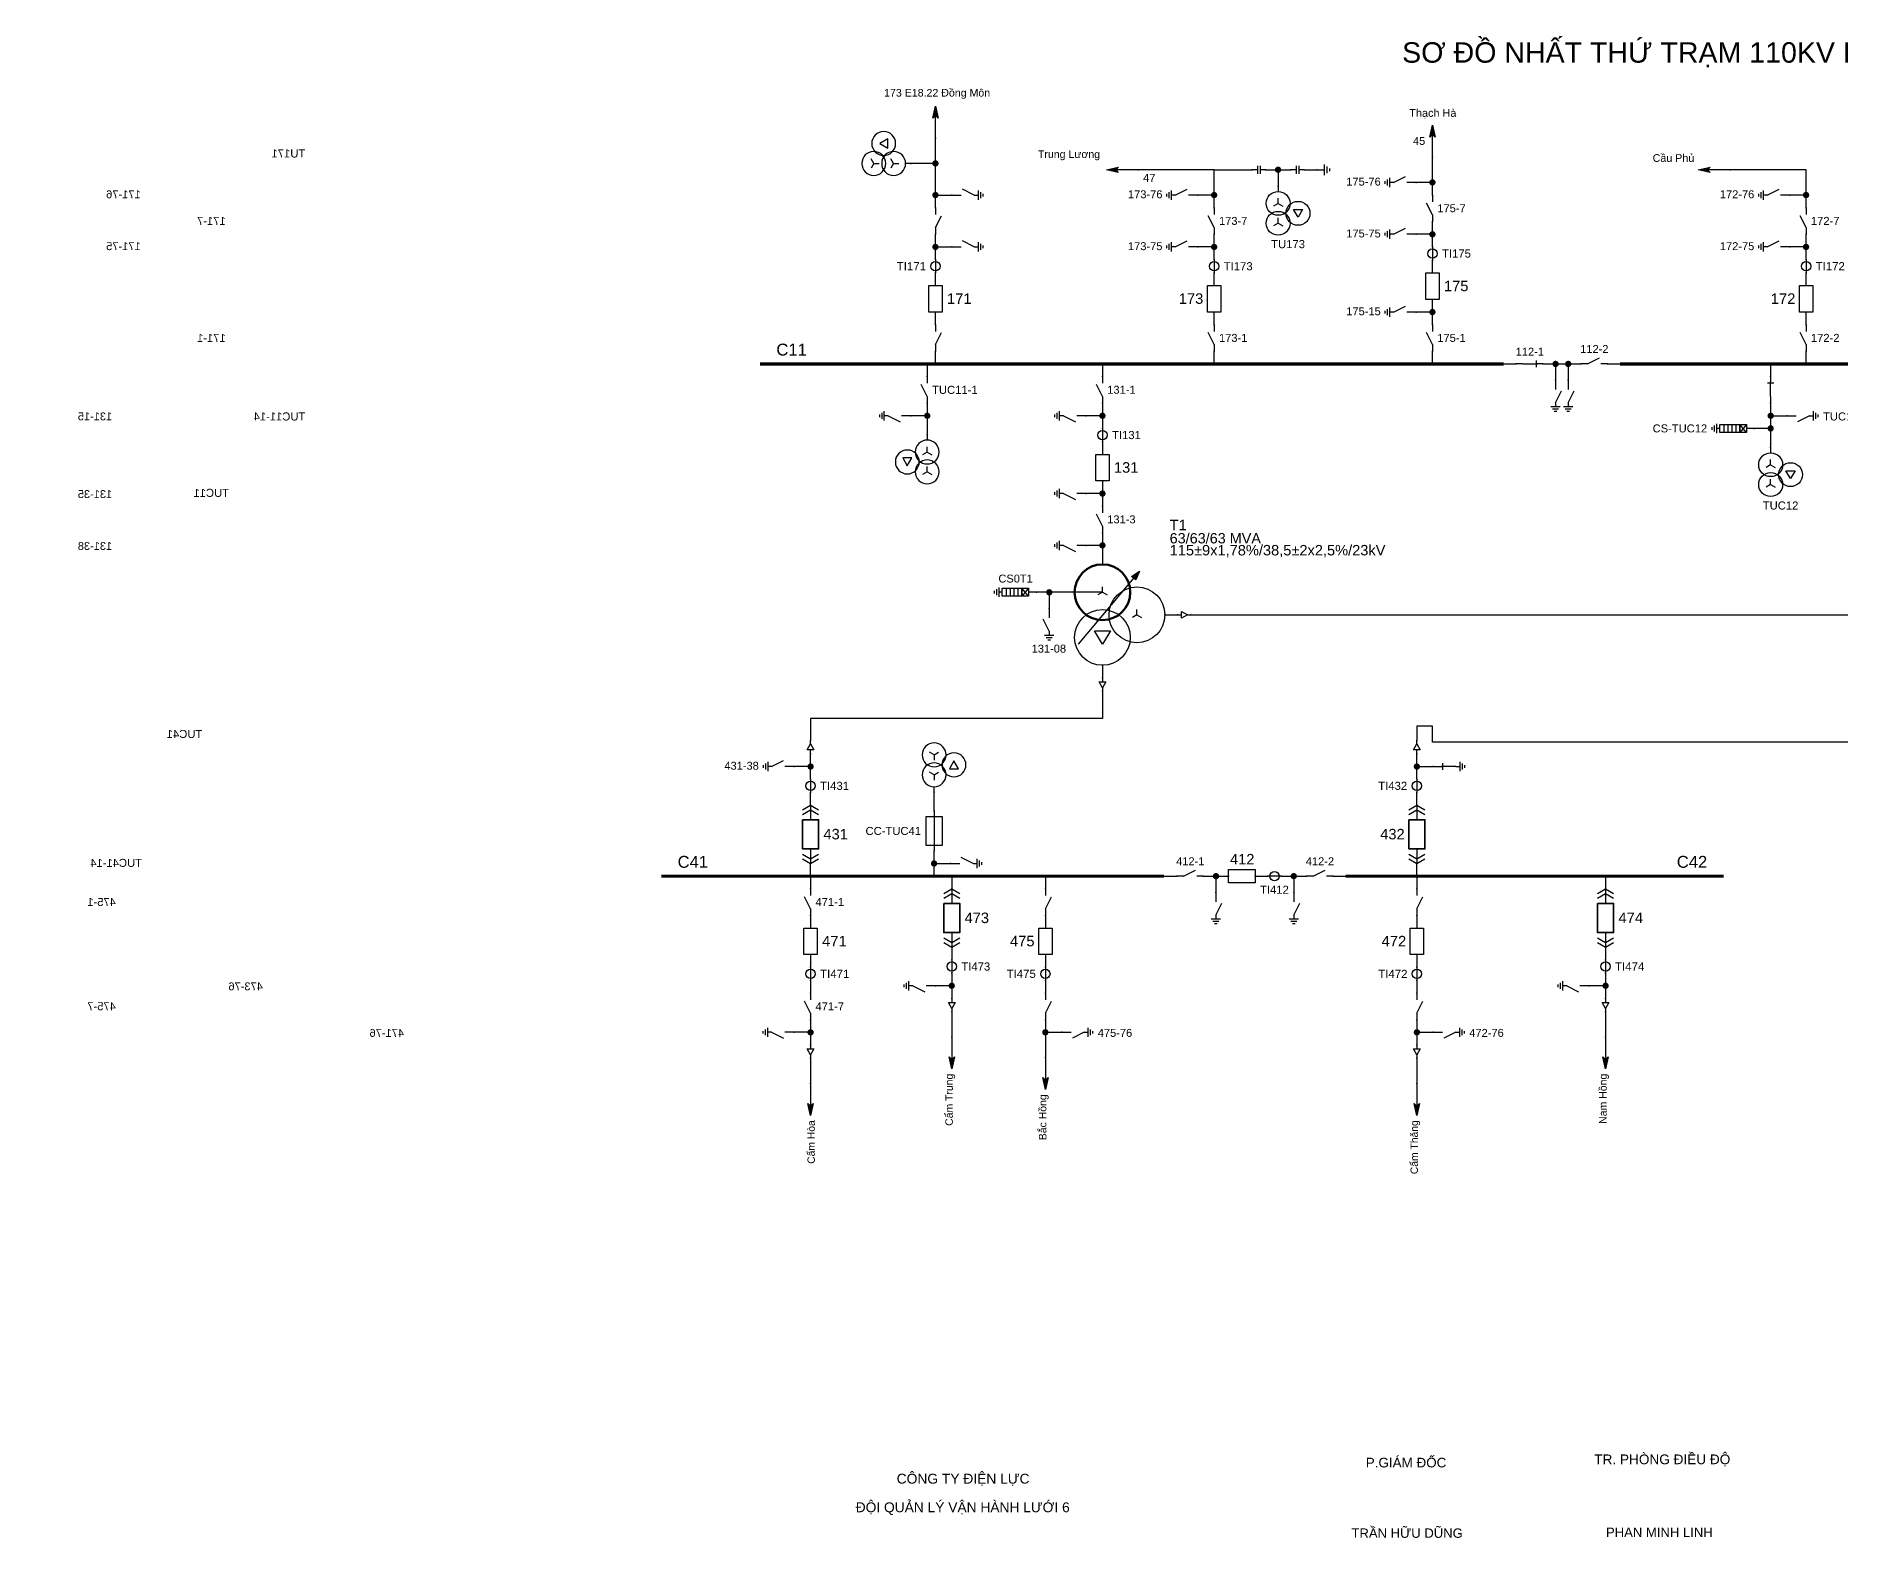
# Model space of a CAD drawing. Header units: millimetres. Extents: x -383 to 411, y 7 to 290.
# Drawn here: x -99.5 to 240.4, y 7.1 to 290 of the extents above; entities that cross this region are included whole.
import ezdxf

# ---------------------------------------------------------------- set-up
doc = ezdxf.new("R2010")
doc.units = ezdxf.units.MM
for name, color, linetype, lineweight in [('BUSBAR_110KV', 1, 'Continuous', 50), ('BUSBAR_22KV', 5, 'Continuous', 50), ('GROUND', 3, 'Continuous', 25), ('HV_110KV', 1, 'Continuous', 25), ('MV_22KV', 5, 'Continuous', 25), ('MV_35KV', 30, 'Continuous', 25)]:
    doc.layers.add(name, color=color, linetype=linetype, lineweight=lineweight)
doc.layers.add('SYM_PORTS', color=8, linetype='Continuous', plot=False)
doc.layers.add('TEXT', color=7, linetype='Continuous')
doc.styles.add('SLD_TEXT', font='arial.ttf')

# ---------------------------------------------------------------- blocks, each defined once
blk = doc.blocks.new('SYM_DISCONNECTOR_OPEN')
at = {"lineweight": 25}
for points in [[(0, -1.25), (-1.125, 1)], [(0, 2.5), (0, 1.25)], [(0, -1.25), (0, -2.5)]]:
    blk.add_lwpolyline(points, dxfattribs=at)
at = {"layer": 'SYM_PORTS'}
for p in [(0, 2.5), (0, -2.5)]:
    blk.add_point(p, dxfattribs=at)
blk.add_attdef('DEVICE_CODE', (1, -0.5), '', height=2)
blk = doc.blocks.new('SYM_CIRCUIT_BREAKER')
at = {"lineweight": 25}
blk.add_lwpolyline([(-1.25, 2.5), (1.25, 2.5), (1.25, -2.5), (-1.25, -2.5)], close=True, dxfattribs=at)
at = {"layer": 'SYM_PORTS'}
for p in [(0, 2.5), (0, -2.5)]:
    blk.add_point(p, dxfattribs=at)
blk.add_attdef('DEVICE_CODE', (2.25, -0.5), '', height=2)
at = {"flags": 1}
blk.add_attdef('RATING', (2.25, -3.5), '', height=2, dxfattribs=at)
blk = doc.blocks.new('SYM_CURRENT_TRANSFORMER')
at = {"lineweight": 25}
blk.add_lwpolyline([(0, 1.25), (0, -1.25)], dxfattribs=at)
blk.add_circle((0, 0), 0.875, dxfattribs=at)
at = {"layer": 'SYM_PORTS'}
for p in [(0, 1.25), (0, -1.25)]:
    blk.add_point(p, dxfattribs=at)
blk.add_attdef('DEVICE_CODE', (1.875, -1.75), '', height=2)
at = {"flags": 1}
blk.add_attdef('RATIO', (1.875, -4.75), '', height=2, dxfattribs=at)
blk = doc.blocks.new('SYM_EARTHING_SWITCH_OPEN')
at = {"lineweight": 25}
for points in [[(0, -1.25), (-1.125, 1)], [(0, 3), (0, 1.25)], [(-0.875, -2), (0.875, -2)], [(-0.5625, -2.4375), (0.5625, -2.4375)], [(-0.25, -2.875), (0.25, -2.875)], [(0, -1.25), (0, -2)]]:
    blk.add_lwpolyline(points, dxfattribs=at)
at = {"layer": 'SYM_PORTS'}
blk.add_point((0, 3), dxfattribs=at)
blk.add_attdef('DEVICE_CODE', (1.875, 0), '', height=2)
blk = doc.blocks.new('SYM_VOLTAGE_TRANSFORMER')
at = {"lineweight": 25}
for points in [[(0, 4.625), (0, 3.625)], [(0, 1.375), (-0.8625, 0.875)], [(0, 1.375), (0, 2.375)], [(0, 1.375), (0.8625, 0.875)], [(0, -2.375), (-0.8625, -2.875)], [(0, -2.375), (0, -1.375)], [(0, -2.375), (0.8625, -2.875)]]:
    blk.add_lwpolyline(points, dxfattribs=at)
blk.add_lwpolyline([(2.875, 0.25), (4.625, 0.25), (3.75, -1.25)], close=True, dxfattribs=at)
for centre in [(0, 1.375), (3.75, -0.5), (0, -2.375)]:
    blk.add_circle(centre, 2.25, dxfattribs=at)
at = {"layer": 'SYM_PORTS'}
blk.add_point((0, 4.625), dxfattribs=at)
blk.add_attdef('DEVICE_CODE', (7, 1.625), '', height=2)
at = {"flags": 1}
blk.add_attdef('RATIO', (7, -1.375), '', height=2, dxfattribs=at)
blk = doc.blocks.new('SYM_LINE_FEEDER_ARROW')
blk.add_hatch(color=7).paths.add_polyline_path([(0, -3), (-0.5, -0.75), (0, -1.25), (0.5, -0.75)])
at = {"lineweight": 25}
blk.add_lwpolyline([(0, 3), (0, -1.25)], dxfattribs=at)
blk.add_lwpolyline([(0, -3), (-0.5, -0.75), (0, -1.25), (0.5, -0.75)], close=True, dxfattribs=at)
at = {"layer": 'SYM_PORTS'}
blk.add_point((0, 3), dxfattribs=at)
blk.add_attdef('LINE_NAME', (1.5, 0), '', height=2)
blk = doc.blocks.new('SYM_COUPLING_CAPACITOR')
at = {"lineweight": 25}
for points in [[(-0.75, 0.25), (0.75, 0.25)], [(0, 1.25), (0, 0.25)], [(-0.75, -0.25), (0.75, -0.25)], [(0, -0.25), (0, -1.25)]]:
    blk.add_lwpolyline(points, dxfattribs=at)
at = {"layer": 'SYM_PORTS'}
for p in [(0, 1.25), (0, -1.25)]:
    blk.add_point(p, dxfattribs=at)
blk.add_attdef('DEVICE_CODE', (1.75, -1.75), '', height=2)
blk = doc.blocks.new('SYM_GROUND_SYMBOL')
at = {"lineweight": 25}
for points in [[(0, 1.25), (0, -0.25)], [(-1, -0.25), (1, -0.25)], [(-0.625, -0.75), (0.625, -0.75)], [(-0.25, -1.25), (0.25, -1.25)]]:
    blk.add_lwpolyline(points, dxfattribs=at)
at = {"layer": 'SYM_PORTS'}
blk.add_point((0, 1.25), dxfattribs=at)
blk = doc.blocks.new('SYM_TRANSFORMER_3W')
blk.add_hatch(color=7).paths.add_polyline_path([(3.75, 8.25), (3.0125, 6.575), (2.2375, 7.225)])
at = {"lineweight": 25}
for points in [[(-7.75, -5.5), (3.0125, 7.35)], [(-3.25, 4.25), (-8.5, 4.25)], [(-3.25, 4.25), (-4.1125, 3.75)], [(-3.25, 4.25), (-3.25, 5.25)], [(-3.25, 4.25), (-2.3875, 3.75)], [(3.25, 0), (2.3875, -0.5)], [(3.25, 0), (3.25, 1)], [(3.25, 0), (4.1125, -0.5)]]:
    blk.add_lwpolyline(points, dxfattribs=at)
for points in [[(3.75, 8.25), (3.0125, 6.575), (2.2375, 7.225)], [(-4.75, -3), (-1.75, -3), (-3.25, -5.5)]]:
    blk.add_lwpolyline(points, close=True, dxfattribs=at)
at = {"lineweight": 50}
blk.add_circle((-3.25, 4.25), 5.25, dxfattribs=at)
at = {"lineweight": 25}
for centre in [(3.25, 0), (-3.25, -4.25)]:
    blk.add_circle(centre, 5.25, dxfattribs=at)
at = {"layer": 'SYM_PORTS'}
for p in [(-3.25, 9.5), (-8.5, 4.25), (8.5, 0), (-3.25, -9.5)]:
    blk.add_point(p, dxfattribs=at)
blk.add_attdef('DEVICE_CODE', (9.5, 6.5), '', height=2)
at = {"flags": 1}
for tag, p in [('POWER', (9.5, 3.5)), ('VOLTAGE_RATIO', (9.5, 0.5))]:
    blk.add_attdef(tag, p, '', height=2, dxfattribs=at)
blk = doc.blocks.new('SYM_CABLE_TERMINATION')
at = {"lineweight": 25}
blk.add_lwpolyline([(-0.625, 0.5), (0.625, 0.5), (0, -0.625)], close=True, dxfattribs=at)
for points in [[(0, 1.25), (0, 0.5)], [(0, -0.625), (0, -1.25)]]:
    blk.add_lwpolyline(points, dxfattribs=at)
at = {"layer": 'SYM_PORTS'}
for p in [(0, 1.25), (0, -1.25)]:
    blk.add_point(p, dxfattribs=at)
blk = doc.blocks.new('SYM_SURGE_ARRESTER')
at = {"lineweight": 25}
for points in [[(0, 4), (0, 2.5)], [(-0.75, 2.5), (0.75, 1.25)], [(0.75, 2.5), (-0.75, 1.25)], [(-0.75, 0.5), (0.75, 0.5)], [(-0.875, -3.125), (0.875, -3.125)], [(-0.75, -0.25), (0.75, -0.25)], [(-0.75, -1), (0.75, -1)], [(-0.75, -1.75), (0.75, -1.75)], [(0, -2.5), (0, -3.125)], [(-0.5625, -3.5625), (0.5625, -3.5625)], [(-0.25, -4), (0.25, -4)]]:
    blk.add_lwpolyline(points, dxfattribs=at)
for points in [[(-0.75, 2.5), (0.75, 2.5), (0.75, 1.25), (-0.75, 1.25)], [(-0.75, 1.25), (0.75, 1.25), (0.75, -2.5), (-0.75, -2.5)]]:
    blk.add_lwpolyline(points, close=True, dxfattribs=at)
at = {"layer": 'SYM_PORTS'}
blk.add_point((0, 4), dxfattribs=at)
blk.add_attdef('DEVICE_CODE', (1.875, 1), '', height=2)
blk = doc.blocks.new('SYM_DISCONNECTOR_CLOSED')
at = {"lineweight": 25}
for points in [[(-0.625, 1.25), (0.625, 1.25)], [(0, 2.5), (0, 1.25)], [(0, -1.25), (0, 1.5)], [(0, -1.25), (0, -2.5)]]:
    blk.add_lwpolyline(points, dxfattribs=at)
at = {"layer": 'SYM_PORTS'}
for p in [(0, 2.5), (0, -2.5)]:
    blk.add_point(p, dxfattribs=at)
blk.add_attdef('DEVICE_CODE', (1.625, -0.5), '', height=2)
blk = doc.blocks.new('SYM_DRAWOUT_BREAKER')
at = {"lineweight": 25}
for points in [[(-1.5, 4.625), (0, 5.5), (1.5, 4.625)], [(-1.5, 3.75), (0, 4.625), (1.5, 3.75)], [(0, 5.5), (0, 2.75)], [(0, -2.75), (0, -5.5)], [(-1.5, -3.75), (0, -4.625), (1.5, -3.75)], [(-1.5, -4.625), (0, -5.5), (1.5, -4.625)]]:
    blk.add_lwpolyline(points, dxfattribs=at)
at = {"lineweight": 35}
blk.add_lwpolyline([(-1.5, 2.75), (1.5, 2.75), (1.5, -2.75), (-1.5, -2.75)], close=True, dxfattribs=at)
at = {"layer": 'SYM_PORTS'}
for p in [(0, 5.5), (0, -5.5)]:
    blk.add_point(p, dxfattribs=at)
blk.add_attdef('DEVICE_CODE', (2.5, 2.5), '', height=2)
at = {"flags": 1}
blk.add_attdef('RATING', (2.5, -0.5), '', height=2, dxfattribs=at)
blk = doc.blocks.new('SYM_FUSE_DISCONNECTOR')
at = {"lineweight": 25}
blk.add_lwpolyline([(0, 3.75), (0, -3.75)], dxfattribs=at)
blk.add_lwpolyline([(-1.5, 2.75), (1.5, 2.75), (1.5, -2.75), (-1.5, -2.75)], close=True, dxfattribs=at)
at = {"layer": 'SYM_PORTS'}
for p in [(0, 3.75), (0, -3.75)]:
    blk.add_point(p, dxfattribs=at)
blk.add_attdef('DEVICE_CODE', (2.5, 0.75), '', height=2)
at = {"flags": 1}
blk.add_attdef('RATING', (2.5, -2.25), '', height=2, dxfattribs=at)
blk = doc.blocks.new('SYM_EARTHING_SWITCH_CLOSED')
at = {"lineweight": 25}
for points in [[(-0.625, 1.25), (0.625, 1.25)], [(0, 3), (0, 1.25)], [(0, -1.25), (0, 1.5)], [(-0.875, -2), (0.875, -2)], [(-0.5625, -2.4375), (0.5625, -2.4375)], [(-0.25, -2.875), (0.25, -2.875)], [(0, -1.25), (0, -2)]]:
    blk.add_lwpolyline(points, dxfattribs=at)
at = {"layer": 'SYM_PORTS'}
blk.add_point((0, 3), dxfattribs=at)
blk.add_attdef('DEVICE_CODE', (1.875, 0), '', height=2)

msp = doc.modelspace()

# ---------------------------------------------------------------- hatches: boundary and pattern name
at = {"layer": 'HV_110KV'}
h = msp.add_hatch(color=7, dxfattribs=at)
edge = h.paths.add_edge_path()
edge.add_arc((69.92, 266), 0.6, 0, 360)
h = msp.add_hatch(color=7, dxfattribs=at)
edge = h.paths.add_edge_path()
edge.add_arc((134.45, 264.81), 0.6, 0, 360)
h = msp.add_hatch(color=7, dxfattribs=at)
edge = h.paths.add_edge_path()
edge.add_arc((163.52, 262.42), 0.6, 0, 360)
h = msp.add_hatch(color=7, dxfattribs=at)
edge = h.paths.add_edge_path()
edge.add_arc((69.92, 260.04), 0.6, 0, 360)
h = msp.add_hatch(color=7, dxfattribs=at)
edge = h.paths.add_edge_path()
edge.add_arc((122.41, 260.04), 0.6, 0, 360)
h = msp.add_hatch(color=7, dxfattribs=at)
edge = h.paths.add_edge_path()
edge.add_arc((233.89, 260.04), 0.6, 0, 360)
h = msp.add_hatch(color=7, dxfattribs=at)
edge = h.paths.add_edge_path()
edge.add_arc((163.52, 252.65), 0.6, 0, 360)
h = msp.add_hatch(color=7, dxfattribs=at)
edge = h.paths.add_edge_path()
edge.add_arc((69.92, 250.27), 0.6, 0, 360)
h = msp.add_hatch(color=7, dxfattribs=at)
edge = h.paths.add_edge_path()
edge.add_arc((122.41, 250.27), 0.6, 0, 360)
h = msp.add_hatch(color=7, dxfattribs=at)
edge = h.paths.add_edge_path()
edge.add_arc((233.89, 250.27), 0.6, 0, 360)
h = msp.add_hatch(color=7, dxfattribs=at)
edge = h.paths.add_edge_path()
edge.add_arc((163.52, 238), 0.6, 0, 360)
h = msp.add_hatch(color=7, dxfattribs=at)
edge = h.paths.add_edge_path()
edge.add_arc((186.71, 228.23), 0.6, 0, 360)
h = msp.add_hatch(color=7, dxfattribs=at)
edge = h.paths.add_edge_path()
edge.add_arc((189.09, 228.23), 0.6, 0, 360)
h = msp.add_hatch(color=7, dxfattribs=at)
edge = h.paths.add_edge_path()
edge.add_arc((68.37, 218.46), 0.6, 0, 360)
h = msp.add_hatch(color=7, dxfattribs=at)
edge = h.paths.add_edge_path()
edge.add_arc((101.37, 218.46), 0.6, 0, 360)
h = msp.add_hatch(color=7, dxfattribs=at)
edge = h.paths.add_edge_path()
edge.add_arc((227.22, 218.46), 0.6, 0, 360)
h = msp.add_hatch(color=7, dxfattribs=at)
edge = h.paths.add_edge_path()
edge.add_arc((227.22, 216.08), 0.6, 0, 360)
h = msp.add_hatch(color=7, dxfattribs=at)
edge = h.paths.add_edge_path()
edge.add_arc((101.37, 203.81), 0.6, 0, 360)
h = msp.add_hatch(color=7, dxfattribs=at)
edge = h.paths.add_edge_path()
edge.add_arc((101.37, 194.04), 0.6, 0, 360)
h = msp.add_hatch(color=7, dxfattribs=at)
edge = h.paths.add_edge_path()
edge.add_arc((91.35, 185.21), 0.6, 0, 360)
at = {"layer": 'MV_22KV'}
h = msp.add_hatch(color=7, dxfattribs=at)
edge = h.paths.add_edge_path()
edge.add_arc((46.4, 152.38), 0.6, 0, 360)
h = msp.add_hatch(color=7, dxfattribs=at)
edge = h.paths.add_edge_path()
edge.add_arc((160.59, 152.38), 0.6, 0, 360)
h = msp.add_hatch(color=7, dxfattribs=at)
edge = h.paths.add_edge_path()
edge.add_arc((69.66, 134.12), 0.6, 0, 360)
h = msp.add_hatch(color=7, dxfattribs=at)
edge = h.paths.add_edge_path()
edge.add_arc((122.75, 131.73), 0.6, 0, 360)
h = msp.add_hatch(color=7, dxfattribs=at)
edge = h.paths.add_edge_path()
edge.add_arc((137.41, 131.73), 0.6, 0, 360)
h = msp.add_hatch(color=7, dxfattribs=at)
edge = h.paths.add_edge_path()
edge.add_arc((72.99, 111.08), 0.6, 0, 360)
h = msp.add_hatch(color=7, dxfattribs=at)
edge = h.paths.add_edge_path()
edge.add_arc((196.13, 111.08), 0.6, 0, 360)
h = msp.add_hatch(color=7, dxfattribs=at)
edge = h.paths.add_edge_path()
edge.add_arc((46.4, 102.31), 0.6, 0, 360)
h = msp.add_hatch(color=7, dxfattribs=at)
edge = h.paths.add_edge_path()
edge.add_arc((90.62, 102.31), 0.6, 0, 360)
h = msp.add_hatch(color=7, dxfattribs=at)
edge = h.paths.add_edge_path()
edge.add_arc((160.59, 102.31), 0.6, 0, 360)

# ---------------------------------------------------------------- linework, layer by layer
at = {"layer": 'BUSBAR_110KV', "const_width": 0.599}
for points in [[(36.9, 228.23), (176.94, 228.23)], [(198.86, 228.23), (353.57, 228.23)]]:
    msp.add_lwpolyline(points, dxfattribs=at)
at = {"layer": 'BUSBAR_22KV', "const_width": 0.599}
for points in [[(18.3, 131.73), (112.98, 131.73)], [(147.18, 131.73), (218.34, 131.73)]]:
    msp.add_lwpolyline(points, dxfattribs=at)
at = {"layer": 'GROUND'}
msp.add_lwpolyline([(139.34, 264.81), (141.72, 264.81)], dxfattribs=at)
at = {"layer": 'HV_110KV'}
for points in [[(69.92, 266), (69.92, 270.77)], [(69.92, 266), (65.3, 266)], [(69.92, 260.04), (69.92, 266)], [(163.52, 262.42), (163.52, 267.19)], [(122.41, 264.81), (108.11, 264.81)], [(122.41, 260.04), (122.41, 264.81)], [(122.41, 264.81), (129.57, 264.81)], [(132.07, 264.81), (134.45, 264.81)], [(134.45, 264.81), (134.45, 261.73)], [(134.45, 264.81), (136.84, 264.81)], [(163.52, 262.42), (160.44, 262.42)], [(163.52, 260.04), (163.52, 262.42)], [(233.89, 260.04), (233.89, 264.81), (219.58, 264.81)], [(69.92, 257.65), (69.92, 260.04)], [(69.92, 260.04), (72.99, 260.04)], [(122.41, 260.04), (119.33, 260.04)], [(122.41, 257.65), (122.41, 260.04)], [(233.89, 260.04), (230.81, 260.04)], [(233.89, 257.65), (233.89, 260.04)], [(163.52, 252.65), (163.52, 255.04)], [(69.92, 250.27), (69.92, 252.65)], [(122.41, 250.27), (122.41, 252.65)], [(163.52, 252.65), (160.44, 252.65)], [(163.52, 250.27), (163.52, 252.65)], [(233.89, 250.27), (233.89, 252.65)], [(69.92, 247.88), (69.92, 250.27)], [(69.92, 250.27), (72.99, 250.27)], [(122.41, 250.27), (119.33, 250.27)], [(122.41, 247.88), (122.41, 250.27)], [(233.89, 250.27), (230.81, 250.27)], [(233.89, 247.88), (233.89, 250.27)], [(69.92, 243), (69.92, 245.38)], [(122.41, 243), (122.41, 245.38)], [(163.52, 245.38), (163.52, 247.77)], [(233.89, 243), (233.89, 245.38)], [(69.92, 235.62), (69.92, 238)], [(122.41, 235.62), (122.41, 238)], [(163.52, 238), (160.44, 238)], [(163.52, 238), (163.52, 240.38)], [(163.52, 235.62), (163.52, 238)], [(233.89, 235.62), (233.89, 238)], [(68.37, 228.23), (68.37, 225.85)], [(69.92, 228.23), (69.92, 230.62)], [(101.37, 228.23), (101.37, 225.85)], [(122.41, 228.23), (122.41, 230.62)], [(163.52, 228.23), (163.52, 230.62)], [(176.94, 228.23), (179.32, 228.23)], [(184.32, 228.23), (186.71, 228.23)], [(186.71, 228.23), (186.71, 225.15)], [(186.71, 228.23), (189.09, 228.23)], [(189.09, 228.23), (189.09, 225.15)], [(189.09, 228.23), (191.47, 228.23)], [(196.47, 228.23), (198.86, 228.23)], [(227.22, 228.23), (227.22, 225.85)], [(233.89, 228.23), (233.89, 230.62)], [(68.37, 218.46), (65.29, 218.46)], [(68.37, 220.85), (68.37, 218.46)], [(68.37, 218.46), (68.37, 214.88)], [(101.37, 218.46), (98.29, 218.46)], [(101.37, 220.85), (101.37, 218.46)], [(101.37, 218.46), (101.37, 216.08)], [(227.22, 220.85), (227.22, 218.46)], [(227.22, 218.46), (230.3, 218.46)], [(227.22, 218.46), (227.22, 216.08)], [(227.22, 216.08), (224.14, 216.08)], [(227.22, 216.08), (227.22, 212.5)], [(101.37, 213.58), (101.37, 211.19)], [(101.37, 206.19), (101.37, 203.81)], [(101.37, 203.81), (98.29, 203.81)], [(101.37, 203.81), (101.37, 201.42)], [(101.37, 194.04), (98.29, 194.04)], [(101.37, 196.42), (101.37, 194.04)], [(101.37, 194.04), (101.37, 190.46)], [(91.35, 185.21), (88.96, 185.21)], [(96.12, 185.21), (91.35, 185.21)], [(91.35, 185.21), (91.35, 182.13)]]:
    msp.add_lwpolyline(points, dxfattribs=at)
at = {"layer": 'MV_22KV'}
for points in [[(101.37, 171.46), (101.37, 169.08)], [(101.37, 166.58), (101.37, 163.88), (101.37, 161.45), (46.4, 161.45), (46.4, 159.97), (46.4, 157.27)], [(270.3, 160.61), (270.3, 157.91), (270.3, 156.95), (163.5, 156.95), (163.5, 159.97), (160.59, 159.97), (160.59, 157.27)], [(46.4, 152.38), (46.4, 154.77)], [(160.59, 152.38), (160.59, 154.77)], [(46.4, 152.38), (43.32, 152.38)], [(46.4, 150), (46.4, 152.38)], [(160.59, 150), (160.59, 152.38)], [(160.59, 152.38), (163.67, 152.38)], [(46.4, 145.12), (46.4, 147.5)], [(69.66, 144), (69.66, 147.58)], [(160.59, 145.12), (160.59, 147.5)], [(69.66, 134.12), (69.66, 136.5)], [(46.4, 131.73), (46.4, 134.12)], [(69.66, 131.73), (69.66, 134.12)], [(69.66, 134.12), (72.74, 134.12)], [(160.59, 131.73), (160.59, 134.12)], [(46.4, 131.73), (46.4, 129.35)], [(72.99, 131.73), (72.99, 129.35)], [(90.62, 131.73), (90.62, 129.35)], [(112.98, 131.73), (115.37, 131.73)], [(120.37, 131.73), (122.75, 131.73)], [(122.75, 131.73), (122.75, 128.65)], [(122.75, 131.73), (125.14, 131.73)], [(130.14, 131.73), (132.52, 131.73)], [(135.02, 131.73), (137.41, 131.73)], [(137.41, 131.73), (137.41, 128.65)], [(137.41, 131.73), (139.79, 131.73)], [(144.79, 131.73), (147.18, 131.73)], [(160.59, 131.73), (160.59, 129.35)], [(196.13, 131.73), (196.13, 129.35)], [(46.4, 124.35), (46.4, 121.96)], [(90.62, 124.35), (90.62, 121.96)], [(160.59, 124.35), (160.59, 121.96)], [(46.4, 116.96), (46.4, 114.58)], [(72.99, 118.35), (72.99, 115.96)], [(90.62, 116.96), (90.62, 114.58)], [(160.59, 116.96), (160.59, 114.58)], [(196.13, 118.35), (196.13, 115.96)], [(72.99, 113.46), (72.99, 111.08)], [(196.13, 113.46), (196.13, 111.08)], [(46.4, 112.08), (46.4, 109.69)], [(72.99, 111.08), (69.91, 111.08)], [(72.99, 111.08), (72.99, 108.69)], [(90.62, 112.08), (90.62, 109.69)], [(160.59, 112.08), (160.59, 109.69)], [(196.13, 111.08), (193.05, 111.08)], [(196.13, 111.08), (196.13, 108.69)], [(72.99, 106.19), (72.99, 101.42)], [(196.13, 106.19), (196.13, 101.42)], [(46.4, 102.31), (43.32, 102.31)], [(46.4, 104.69), (46.4, 102.31)], [(46.4, 102.31), (46.4, 99.92)], [(90.62, 104.69), (90.62, 102.31)], [(90.62, 102.31), (93.7, 102.31)], [(90.62, 102.31), (90.62, 97.54)], [(160.59, 104.69), (160.59, 102.31)], [(160.59, 102.31), (163.67, 102.31)], [(160.59, 102.31), (160.59, 99.92)], [(46.4, 97.42), (46.4, 92.65)], [(160.59, 97.42), (160.59, 92.65)]]:
    msp.add_lwpolyline(points, dxfattribs=at)
at = {"layer": 'MV_35KV'}
for points in [[(113.12, 180.96), (115.5, 180.96)], [(118, 180.96), (120.7, 180.96), (247.5, 180.96), (247.5, 158.45), (331.02, 158.45), (331.02, 161.19), (333.72, 161.19)]]:
    msp.add_lwpolyline(points, dxfattribs=at)

# ---------------------------------------------------------------- block references
at = {"layer": 'GROUND'}
for name, p, rotation in [('SYM_COUPLING_CAPACITOR', (138.09, 264.81), 270), ('SYM_GROUND_SYMBOL', (142.97, 264.81), 90)]:
    msp.add_blockref(name, p, dxfattribs=dict(at, rotation=rotation))
at = {"layer": 'HV_110KV'}
for name, p, rotation in [('SYM_LINE_FEEDER_ARROW', (69.92, 273.77), 180), ('SYM_LINE_FEEDER_ARROW', (163.52, 270.19), 180), ('SYM_LINE_FEEDER_ARROW', (105.11, 264.81), 270), ('SYM_COUPLING_CAPACITOR', (130.82, 264.81), 270), ('SYM_LINE_FEEDER_ARROW', (216.58, 264.81), 270)]:
    msp.add_blockref(name, p, dxfattribs=dict(at, rotation=rotation))
ref = msp.add_blockref('SYM_VOLTAGE_TRANSFORMER', (60.67, 266), dxfattribs=dict(at, xscale=-1, rotation=270))
ref.add_attrib('DEVICE_CODE', 'TU171', (48.76, 267.12), dxfattribs={"layer": 'TEXT', "extrusion": (0, 0, -1), "height": 1.521, "style": 'SLD_TEXT'})
ref = msp.add_blockref('SYM_EARTHING_SWITCH_OPEN', (157.44, 262.42), dxfattribs=dict(at, rotation=270))
ref.add_attrib('DEVICE_CODE', '175-76', (147.29, 261.83), dxfattribs={"layer": 'TEXT', "height": 1.492, "style": 'SLD_TEXT'})
ref = msp.add_blockref('SYM_EARTHING_SWITCH_OPEN', (75.99, 260.04), dxfattribs=dict(at, xscale=-1, rotation=90))
ref.add_attrib('DEVICE_CODE', '171-76', (79.78, 259.44), dxfattribs={"layer": 'TEXT', "extrusion": (0, 0, -1), "height": 1.492, "style": 'SLD_TEXT'})
ref = msp.add_blockref('SYM_EARTHING_SWITCH_OPEN', (116.33, 260.04), dxfattribs=dict(at, rotation=270))
ref.add_attrib('DEVICE_CODE', '173-76', (106.18, 259.44), dxfattribs={"layer": 'TEXT', "height": 1.492, "style": 'SLD_TEXT'})
ref = msp.add_blockref('SYM_VOLTAGE_TRANSFORMER', (134.45, 257.1), dxfattribs=at)
ref.add_attrib('DEVICE_CODE', 'TU173', (133.14, 250.04), dxfattribs={"layer": 'TEXT', "height": 1.521, "style": 'SLD_TEXT'})
ref = msp.add_blockref('SYM_DISCONNECTOR_OPEN', (163.52, 257.54), dxfattribs=at)
ref.add_attrib('DEVICE_CODE', '175-7', (164.44, 256.81), dxfattribs={"layer": 'TEXT', "height": 1.494, "style": 'SLD_TEXT'})
ref = msp.add_blockref('SYM_EARTHING_SWITCH_OPEN', (227.81, 260.04), dxfattribs=dict(at, rotation=270))
ref.add_attrib('DEVICE_CODE', '172-76', (217.65, 259.44), dxfattribs={"layer": 'TEXT', "height": 1.492, "style": 'SLD_TEXT'})
ref = msp.add_blockref('SYM_DISCONNECTOR_OPEN', (69.92, 255.15), dxfattribs=dict(at, xscale=-1))
ref.add_attrib('DEVICE_CODE', '171-7', (63.76, 254.42), dxfattribs={"layer": 'TEXT', "extrusion": (0, 0, -1), "height": 1.507, "style": 'SLD_TEXT'})
ref = msp.add_blockref('SYM_DISCONNECTOR_OPEN', (122.41, 255.15), dxfattribs=at)
ref.add_attrib('DEVICE_CODE', '173-7', (123.33, 254.43), dxfattribs={"layer": 'TEXT', "height": 1.494, "style": 'SLD_TEXT'})
ref = msp.add_blockref('SYM_DISCONNECTOR_OPEN', (233.89, 255.15), dxfattribs=at)
ref.add_attrib('DEVICE_CODE', '172-7', (234.8, 254.42), dxfattribs={"layer": 'TEXT', "height": 1.507, "style": 'SLD_TEXT'})
ref = msp.add_blockref('SYM_EARTHING_SWITCH_OPEN', (157.44, 252.65), dxfattribs=dict(at, rotation=270))
ref.add_attrib('DEVICE_CODE', '175-75', (147.29, 252.06), dxfattribs={"layer": 'TEXT', "height": 1.492, "style": 'SLD_TEXT'})
ref = msp.add_blockref('SYM_EARTHING_SWITCH_OPEN', (75.99, 250.27), dxfattribs=dict(at, xscale=-1, rotation=90))
ref.add_attrib('DEVICE_CODE', '171-75', (79.78, 249.67), dxfattribs={"layer": 'TEXT', "extrusion": (0, 0, -1), "height": 1.492, "style": 'SLD_TEXT'})
ref = msp.add_blockref('SYM_EARTHING_SWITCH_OPEN', (116.33, 250.27), dxfattribs=dict(at, rotation=270))
ref.add_attrib('DEVICE_CODE', '173-75', (106.18, 249.67), dxfattribs={"layer": 'TEXT', "height": 1.492, "style": 'SLD_TEXT'})
ref = msp.add_blockref('SYM_CURRENT_TRANSFORMER', (163.52, 249.02), dxfattribs=at)
ref.add_attrib('DEVICE_CODE', 'TI175', (165.31, 248.26), dxfattribs={"layer": 'TEXT', "height": 1.529, "style": 'SLD_TEXT'})
ref = msp.add_blockref('SYM_EARTHING_SWITCH_OPEN', (227.81, 250.27), dxfattribs=dict(at, rotation=270))
ref.add_attrib('DEVICE_CODE', '172-75', (217.65, 249.67), dxfattribs={"layer": 'TEXT', "height": 1.492, "style": 'SLD_TEXT'})
ref = msp.add_blockref('SYM_CURRENT_TRANSFORMER', (69.92, 246.63), dxfattribs=at)
ref.add_attrib('DEVICE_CODE', 'TI171', (62.63, 245.86), dxfattribs={"layer": 'TEXT', "height": 1.542, "style": 'SLD_TEXT'})
ref = msp.add_blockref('SYM_CURRENT_TRANSFORMER', (122.41, 246.63), dxfattribs=at)
ref.add_attrib('DEVICE_CODE', 'TI173', (124.2, 245.87), dxfattribs={"layer": 'TEXT', "height": 1.529, "style": 'SLD_TEXT'})
ref = msp.add_blockref('SYM_CIRCUIT_BREAKER', (163.52, 242.88), dxfattribs=at)
ref.add_attrib('DEVICE_CODE', '175', (165.69, 241.93), dxfattribs={"layer": 'TEXT', "height": 1.979, "style": 'SLD_TEXT'})
ref = msp.add_blockref('SYM_CURRENT_TRANSFORMER', (233.89, 246.63), dxfattribs=at)
ref.add_attrib('DEVICE_CODE', 'TI172', (235.68, 245.86), dxfattribs={"layer": 'TEXT', "height": 1.542, "style": 'SLD_TEXT'})
ref = msp.add_blockref('SYM_CIRCUIT_BREAKER', (69.92, 240.5), dxfattribs=at)
ref.add_attrib('DEVICE_CODE', '171', (72.08, 239.53), dxfattribs={"layer": 'TEXT', "height": 1.996, "style": 'SLD_TEXT'})
ref = msp.add_blockref('SYM_CIRCUIT_BREAKER', (122.41, 240.5), dxfattribs=at)
ref.add_attrib('DEVICE_CODE', '173', (115.75, 239.55), dxfattribs={"layer": 'TEXT', "height": 1.979, "style": 'SLD_TEXT'})
ref = msp.add_blockref('SYM_CIRCUIT_BREAKER', (233.89, 240.5), dxfattribs=at)
ref.add_attrib('DEVICE_CODE', '172', (227.23, 239.53), dxfattribs={"layer": 'TEXT', "height": 1.996, "style": 'SLD_TEXT'})
ref = msp.add_blockref('SYM_EARTHING_SWITCH_OPEN', (157.44, 238), dxfattribs=dict(at, rotation=270))
ref.add_attrib('DEVICE_CODE', '175-15', (147.29, 237.4), dxfattribs={"layer": 'TEXT', "height": 1.492, "style": 'SLD_TEXT'})
ref = msp.add_blockref('SYM_DISCONNECTOR_OPEN', (69.92, 233.12), dxfattribs=dict(at, xscale=-1))
ref.add_attrib('DEVICE_CODE', '171-1', (63.76, 232.38), dxfattribs={"layer": 'TEXT', "extrusion": (0, 0, -1), "height": 1.507, "style": 'SLD_TEXT'})
ref = msp.add_blockref('SYM_DISCONNECTOR_OPEN', (122.41, 233.12), dxfattribs=at)
ref.add_attrib('DEVICE_CODE', '173-1', (123.33, 232.39), dxfattribs={"layer": 'TEXT', "height": 1.494, "style": 'SLD_TEXT'})
ref = msp.add_blockref('SYM_DISCONNECTOR_OPEN', (163.52, 233.12), dxfattribs=at)
ref.add_attrib('DEVICE_CODE', '175-1', (164.44, 232.39), dxfattribs={"layer": 'TEXT', "height": 1.494, "style": 'SLD_TEXT'})
ref = msp.add_blockref('SYM_DISCONNECTOR_OPEN', (233.89, 233.12), dxfattribs=at)
ref.add_attrib('DEVICE_CODE', '172-2', (234.8, 232.38), dxfattribs={"layer": 'TEXT', "height": 1.507, "style": 'SLD_TEXT'})
ref = msp.add_blockref('SYM_DISCONNECTOR_CLOSED', (181.82, 228.23), dxfattribs=dict(at, rotation=270))
ref.add_attrib('DEVICE_CODE', '112-1', (179.2, 229.79), dxfattribs={"layer": 'TEXT', "height": 1.491, "style": 'SLD_TEXT'})
ref = msp.add_blockref('SYM_DISCONNECTOR_OPEN', (193.97, 228.23), dxfattribs=dict(at, rotation=270))
ref.add_attrib('DEVICE_CODE', '112-2', (191.35, 230.29), dxfattribs={"layer": 'TEXT', "height": 1.491, "style": 'SLD_TEXT'})
ref = msp.add_blockref('SYM_DISCONNECTOR_CLOSED', (227.22, 223.35), dxfattribs=dict(at, xscale=-1))
ref.add_attrib('DEVICE_CODE', 'TUC12-2', (217.07, 222.59), dxfattribs={"layer": 'TEXT', "extrusion": (0, 0, -1), "height": 1.514, "style": 'SLD_TEXT'})
ref = msp.add_blockref('SYM_EARTHING_SWITCH_OPEN', (189.09, 222.15), dxfattribs=dict(at, xscale=-1))
ref.add_attrib('DEVICE_CODE', '112-25', (192.4, 216.87), dxfattribs={"layer": 'TEXT', "extrusion": (0, 0, -1), "height": 1.489, "style": 'SLD_TEXT'})
ref = msp.add_blockref('SYM_EARTHING_SWITCH_OPEN', (186.71, 222.15), dxfattribs=dict(at, xscale=-1))
ref.add_attrib('DEVICE_CODE', '112-15', (183.65, 216.87), dxfattribs={"layer": 'TEXT', "extrusion": (0, 0, -1), "height": 1.489, "style": 'SLD_TEXT'})
ref = msp.add_blockref('SYM_DISCONNECTOR_OPEN', (68.37, 223.35), dxfattribs=at)
ref.add_attrib('DEVICE_CODE', 'TUC11-1', (69.28, 222.59), dxfattribs={"layer": 'TEXT', "height": 1.514, "style": 'SLD_TEXT'})
ref = msp.add_blockref('SYM_DISCONNECTOR_OPEN', (101.37, 223.35), dxfattribs=at)
ref.add_attrib('DEVICE_CODE', '131-1', (102.28, 222.62), dxfattribs={"layer": 'TEXT', "height": 1.491, "style": 'SLD_TEXT'})
ref = msp.add_blockref('SYM_EARTHING_SWITCH_OPEN', (95.29, 218.46), dxfattribs=dict(at, xscale=-1, rotation=270))
ref.add_attrib('DEVICE_CODE', '131-15', (85.13, 217.61), dxfattribs={"layer": 'TEXT', "extrusion": (0, 0, -1), "height": 1.489, "style": 'SLD_TEXT'})
ref = msp.add_blockref('SYM_EARTHING_SWITCH_OPEN', (62.29, 218.46), dxfattribs=dict(at, xscale=-1, rotation=270))
ref.add_attrib('DEVICE_CODE', 'TUC11-14', (48.76, 217.58), dxfattribs={"layer": 'TEXT', "extrusion": (0, 0, -1), "height": 1.51, "style": 'SLD_TEXT'})
ref = msp.add_blockref('SYM_EARTHING_SWITCH_OPEN', (233.3, 218.46), dxfattribs=dict(at, rotation=90))
ref.add_attrib('DEVICE_CODE', 'TUC12-24', (237.09, 217.58), dxfattribs={"layer": 'TEXT', "height": 1.51, "style": 'SLD_TEXT'})
ref = msp.add_blockref('SYM_VOLTAGE_TRANSFORMER', (68.37, 210.26), dxfattribs=dict(at, xscale=-1))
ref.add_attrib('DEVICE_CODE', 'TUC11', (63.12, 203.18), dxfattribs={"layer": 'TEXT', "extrusion": (0, 0, -1), "height": 1.516, "style": 'SLD_TEXT'})
ref = msp.add_blockref('SYM_CURRENT_TRANSFORMER', (101.37, 214.83), dxfattribs=at)
ref.add_attrib('DEVICE_CODE', 'TI131', (103.16, 214.07), dxfattribs={"layer": 'TEXT', "height": 1.526, "style": 'SLD_TEXT'})
ref = msp.add_blockref('SYM_SURGE_ARRESTER', (220.14, 216.08), dxfattribs=dict(at, rotation=270))
ref.add_attrib('DEVICE_CODE', 'CS-TUC12', (204.99, 215.33), dxfattribs={"layer": 'TEXT', "height": 1.504, "style": 'SLD_TEXT'})
ref = msp.add_blockref('SYM_CIRCUIT_BREAKER', (101.37, 208.69), dxfattribs=at)
ref.add_attrib('DEVICE_CODE', '131', (103.53, 207.74), dxfattribs={"layer": 'TEXT', "height": 1.979, "style": 'SLD_TEXT'})
ref = msp.add_blockref('SYM_VOLTAGE_TRANSFORMER', (227.22, 207.87), dxfattribs=at)
ref.add_attrib('DEVICE_CODE', 'TUC12', (225.73, 200.8), dxfattribs={"layer": 'TEXT', "height": 1.516, "style": 'SLD_TEXT'})
ref = msp.add_blockref('SYM_EARTHING_SWITCH_OPEN', (95.29, 203.81), dxfattribs=dict(at, xscale=-1, rotation=270))
ref.add_attrib('DEVICE_CODE', '131-35', (85.13, 202.96), dxfattribs={"layer": 'TEXT', "extrusion": (0, 0, -1), "height": 1.489, "style": 'SLD_TEXT'})
ref = msp.add_blockref('SYM_DISCONNECTOR_OPEN', (101.37, 198.92), dxfattribs=at)
ref.add_attrib('DEVICE_CODE', '131-3', (102.28, 198.2), dxfattribs={"layer": 'TEXT', "height": 1.491, "style": 'SLD_TEXT'})
ref = msp.add_blockref('SYM_TRANSFORMER_3W', (104.62, 180.96), dxfattribs=at)
ref.add_attrib('DEVICE_CODE', 'T1', (114.03, 196.9), dxfattribs={"layer": 'TEXT', "height": 1.969, "style": 'SLD_TEXT'})
ref = msp.add_blockref('SYM_EARTHING_SWITCH_OPEN', (95.29, 194.04), dxfattribs=dict(at, xscale=-1, rotation=270))
ref.add_attrib('DEVICE_CODE', '131-38', (85.13, 193.19), dxfattribs={"layer": 'TEXT', "extrusion": (0, 0, -1), "height": 1.489, "style": 'SLD_TEXT'})
ref = msp.add_blockref('SYM_SURGE_ARRESTER', (84.96, 185.21), dxfattribs=dict(at, rotation=270))
ref.add_attrib('DEVICE_CODE', 'CS0T1', (81.78, 187.05), dxfattribs={"layer": 'TEXT', "height": 1.487, "style": 'SLD_TEXT'})
ref = msp.add_blockref('SYM_EARTHING_SWITCH_OPEN', (91.35, 179.13), dxfattribs=at)
ref.add_attrib('DEVICE_CODE', '131-08', (88.04, 173.85), dxfattribs={"layer": 'TEXT', "height": 1.489, "style": 'SLD_TEXT'})
at = {"layer": 'MV_22KV'}
for name, p in [('SYM_CABLE_TERMINATION', (101.37, 167.83)), ('SYM_CABLE_TERMINATION', (72.99, 107.44)), ('SYM_CABLE_TERMINATION', (196.13, 107.44)), ('SYM_CABLE_TERMINATION', (46.4, 98.67)), ('SYM_LINE_FEEDER_ARROW', (72.99, 98.42)), ('SYM_CABLE_TERMINATION', (160.59, 98.67)), ('SYM_LINE_FEEDER_ARROW', (196.13, 98.42)), ('SYM_LINE_FEEDER_ARROW', (90.62, 94.54)), ('SYM_LINE_FEEDER_ARROW', (46.4, 89.65)), ('SYM_LINE_FEEDER_ARROW', (160.59, 89.65))]:
    msp.add_blockref(name, p, dxfattribs=at)
ref = msp.add_blockref('SYM_VOLTAGE_TRANSFORMER', (69.66, 152.2), dxfattribs=dict(at, xscale=-1, rotation=180))
ref.add_attrib('DEVICE_CODE', 'TUC41', (68.16, 157.76), dxfattribs={"layer": 'TEXT', "extrusion": (0, 0, -1), "height": 1.516, "style": 'SLD_TEXT'})
at = {"layer": 'MV_22KV', "rotation": 180}
for p in [(46.4, 156.02), (160.59, 156.02)]:
    msp.add_blockref('SYM_CABLE_TERMINATION', p, dxfattribs=at)
at = {"layer": 'MV_22KV'}
ref = msp.add_blockref('SYM_EARTHING_SWITCH_CLOSED', (166.67, 152.38), dxfattribs=dict(at, xscale=-1, rotation=90))
ref.add_attrib('DEVICE_CODE', '432-38', (170.46, 151.66), dxfattribs={"layer": 'TEXT', "extrusion": (0, 0, -1), "height": 1.489, "style": 'SLD_TEXT'})
ref = msp.add_blockref('SYM_EARTHING_SWITCH_OPEN', (40.32, 152.38), dxfattribs=dict(at, rotation=270))
ref.add_attrib('DEVICE_CODE', '431-38', (30.17, 151.79), dxfattribs={"layer": 'TEXT', "height": 1.489, "style": 'SLD_TEXT'})
ref = msp.add_blockref('SYM_CURRENT_TRANSFORMER', (46.4, 148.75), dxfattribs=at)
ref.add_attrib('DEVICE_CODE', 'TI431', (48.19, 147.99), dxfattribs={"layer": 'TEXT', "height": 1.526, "style": 'SLD_TEXT'})
ref = msp.add_blockref('SYM_CURRENT_TRANSFORMER', (160.59, 148.75), dxfattribs=at)
ref.add_attrib('DEVICE_CODE', 'TI432', (153.31, 147.99), dxfattribs={"layer": 'TEXT', "height": 1.526, "style": 'SLD_TEXT'})
ref = msp.add_blockref('SYM_DRAWOUT_BREAKER', (46.4, 139.62), dxfattribs=at)
ref.add_attrib('DEVICE_CODE', '431', (48.82, 138.66), dxfattribs={"layer": 'TEXT', "height": 1.979, "style": 'SLD_TEXT'})
ref = msp.add_blockref('SYM_FUSE_DISCONNECTOR', (69.66, 140.25), dxfattribs=at)
ref.add_attrib('DEVICE_CODE', 'CC-TUC41', (56.75, 139.49), dxfattribs={"layer": 'TEXT', "height": 1.513, "style": 'SLD_TEXT'})
ref = msp.add_blockref('SYM_DRAWOUT_BREAKER', (160.59, 139.62), dxfattribs=at)
ref.add_attrib('DEVICE_CODE', '432', (153.68, 138.66), dxfattribs={"layer": 'TEXT', "height": 1.979, "style": 'SLD_TEXT'})
ref = msp.add_blockref('SYM_EARTHING_SWITCH_OPEN', (75.74, 134.12), dxfattribs=dict(at, xscale=-1, rotation=90))
ref.add_attrib('DEVICE_CODE', 'TUC41-14', (79.52, 133.48), dxfattribs={"layer": 'TEXT', "extrusion": (0, 0, -1), "height": 1.51, "style": 'SLD_TEXT'})
ref = msp.add_blockref('SYM_DISCONNECTOR_OPEN', (117.87, 131.73), dxfattribs=dict(at, rotation=270))
ref.add_attrib('DEVICE_CODE', '412-1', (115.25, 133.79), dxfattribs={"layer": 'TEXT', "height": 1.491, "style": 'SLD_TEXT'})
ref = msp.add_blockref('SYM_CIRCUIT_BREAKER', (127.64, 131.73), dxfattribs=dict(at, rotation=270))
ref.add_attrib('DEVICE_CODE', '412', (125.39, 133.94), dxfattribs={"layer": 'TEXT', "height": 1.975, "style": 'SLD_TEXT'})
ref = msp.add_blockref('SYM_CURRENT_TRANSFORMER', (133.77, 131.73), dxfattribs=dict(at, rotation=270))
ref.add_attrib('DEVICE_CODE', 'TI412', (131.03, 128.41), dxfattribs={"layer": 'TEXT', "height": 1.526, "style": 'SLD_TEXT'})
ref = msp.add_blockref('SYM_DISCONNECTOR_OPEN', (142.29, 131.73), dxfattribs=dict(at, rotation=270))
ref.add_attrib('DEVICE_CODE', '412-2', (139.67, 133.79), dxfattribs={"layer": 'TEXT', "height": 1.491, "style": 'SLD_TEXT'})
ref = msp.add_blockref('SYM_DISCONNECTOR_OPEN', (160.59, 126.85), dxfattribs=dict(at, xscale=-1))
ref.add_attrib('DEVICE_CODE', '472-2', (154.43, 126.11), dxfattribs={"layer": 'TEXT', "extrusion": (0, 0, -1), "height": 1.507, "style": 'SLD_TEXT'})
ref = msp.add_blockref('SYM_DISCONNECTOR_OPEN', (90.62, 126.85), dxfattribs=dict(at, xscale=-1))
ref.add_attrib('DEVICE_CODE', '475-1', (84.46, 126.12), dxfattribs={"layer": 'TEXT', "extrusion": (0, 0, -1), "height": 1.494, "style": 'SLD_TEXT'})
ref = msp.add_blockref('SYM_DISCONNECTOR_OPEN', (46.4, 126.85), dxfattribs=at)
ref.add_attrib('DEVICE_CODE', '471-1', (47.32, 126.11), dxfattribs={"layer": 'TEXT', "height": 1.507, "style": 'SLD_TEXT'})
ref = msp.add_blockref('SYM_DRAWOUT_BREAKER', (72.99, 123.85), dxfattribs=at)
ref.add_attrib('DEVICE_CODE', '473', (75.4, 122.89), dxfattribs={"layer": 'TEXT', "height": 1.979, "style": 'SLD_TEXT'})
ref = msp.add_blockref('SYM_DRAWOUT_BREAKER', (196.13, 123.85), dxfattribs=at)
ref.add_attrib('DEVICE_CODE', '474', (198.54, 122.88), dxfattribs={"layer": 'TEXT', "height": 2, "style": 'SLD_TEXT'})
ref = msp.add_blockref('SYM_EARTHING_SWITCH_OPEN', (137.41, 125.65), dxfattribs=dict(at, xscale=-1))
ref.add_attrib('DEVICE_CODE', '412-25', (134.35, 120.37), dxfattribs={"layer": 'TEXT', "extrusion": (0, 0, -1), "height": 1.489, "style": 'SLD_TEXT'})
ref = msp.add_blockref('SYM_EARTHING_SWITCH_OPEN', (122.75, 125.65), dxfattribs=dict(at, xscale=-1))
ref.add_attrib('DEVICE_CODE', '412-15', (119.69, 120.37), dxfattribs={"layer": 'TEXT', "extrusion": (0, 0, -1), "height": 1.489, "style": 'SLD_TEXT'})
ref = msp.add_blockref('SYM_CIRCUIT_BREAKER', (46.4, 119.46), dxfattribs=at)
ref.add_attrib('DEVICE_CODE', '471', (48.57, 118.49), dxfattribs={"layer": 'TEXT', "height": 1.996, "style": 'SLD_TEXT'})
ref = msp.add_blockref('SYM_CIRCUIT_BREAKER', (90.62, 119.46), dxfattribs=at)
ref.add_attrib('DEVICE_CODE', '475', (83.96, 118.51), dxfattribs={"layer": 'TEXT', "height": 1.983, "style": 'SLD_TEXT'})
ref = msp.add_blockref('SYM_CIRCUIT_BREAKER', (160.59, 119.46), dxfattribs=at)
ref.add_attrib('DEVICE_CODE', '472', (153.93, 118.49), dxfattribs={"layer": 'TEXT', "height": 1.996, "style": 'SLD_TEXT'})
ref = msp.add_blockref('SYM_CURRENT_TRANSFORMER', (72.99, 114.71), dxfattribs=at)
ref.add_attrib('DEVICE_CODE', 'TI473', (74.78, 113.95), dxfattribs={"layer": 'TEXT', "height": 1.529, "style": 'SLD_TEXT'})
ref = msp.add_blockref('SYM_CURRENT_TRANSFORMER', (196.13, 114.71), dxfattribs=at)
ref.add_attrib('DEVICE_CODE', 'TI474', (197.91, 113.94), dxfattribs={"layer": 'TEXT', "height": 1.545, "style": 'SLD_TEXT'})
ref = msp.add_blockref('SYM_CURRENT_TRANSFORMER', (46.4, 113.33), dxfattribs=at)
ref.add_attrib('DEVICE_CODE', 'TI471', (48.19, 112.55), dxfattribs={"layer": 'TEXT', "height": 1.542, "style": 'SLD_TEXT'})
ref = msp.add_blockref('SYM_CURRENT_TRANSFORMER', (90.62, 113.33), dxfattribs=at)
ref.add_attrib('DEVICE_CODE', 'TI475', (83.34, 112.57), dxfattribs={"layer": 'TEXT', "height": 1.532, "style": 'SLD_TEXT'})
ref = msp.add_blockref('SYM_CURRENT_TRANSFORMER', (160.59, 113.33), dxfattribs=at)
ref.add_attrib('DEVICE_CODE', 'TI472', (153.31, 112.55), dxfattribs={"layer": 'TEXT', "height": 1.542, "style": 'SLD_TEXT'})
ref = msp.add_blockref('SYM_EARTHING_SWITCH_OPEN', (190.05, 111.08), dxfattribs=dict(at, xscale=-1, rotation=270))
ref.add_attrib('DEVICE_CODE', '474-76', (179.89, 110.23), dxfattribs={"layer": 'TEXT', "extrusion": (0, 0, -1), "height": 1.492, "style": 'SLD_TEXT'})
ref = msp.add_blockref('SYM_DISCONNECTOR_OPEN', (160.59, 107.19), dxfattribs=dict(at, xscale=-1))
ref.add_attrib('DEVICE_CODE', '472-7', (154.43, 106.45), dxfattribs={"layer": 'TEXT', "extrusion": (0, 0, -1), "height": 1.507, "style": 'SLD_TEXT'})
ref = msp.add_blockref('SYM_DISCONNECTOR_OPEN', (90.62, 107.19), dxfattribs=dict(at, xscale=-1))
ref.add_attrib('DEVICE_CODE', '475-7', (84.46, 106.47), dxfattribs={"layer": 'TEXT', "extrusion": (0, 0, -1), "height": 1.497, "style": 'SLD_TEXT'})
ref = msp.add_blockref('SYM_EARTHING_SWITCH_OPEN', (66.91, 111.08), dxfattribs=dict(at, xscale=-1, rotation=270))
ref.add_attrib('DEVICE_CODE', '473-76', (56.75, 110.23), dxfattribs={"layer": 'TEXT', "extrusion": (0, 0, -1), "height": 1.492, "style": 'SLD_TEXT'})
ref = msp.add_blockref('SYM_DISCONNECTOR_OPEN', (46.4, 107.19), dxfattribs=at)
ref.add_attrib('DEVICE_CODE', '471-7', (47.32, 106.45), dxfattribs={"layer": 'TEXT', "height": 1.507, "style": 'SLD_TEXT'})
ref = msp.add_blockref('SYM_EARTHING_SWITCH_OPEN', (40.32, 102.31), dxfattribs=dict(at, xscale=-1, rotation=270))
ref.add_attrib('DEVICE_CODE', '471-76', (30.17, 101.46), dxfattribs={"layer": 'TEXT', "extrusion": (0, 0, -1), "height": 1.492, "style": 'SLD_TEXT'})
ref = msp.add_blockref('SYM_EARTHING_SWITCH_OPEN', (96.7, 102.31), dxfattribs=dict(at, rotation=90))
ref.add_attrib('DEVICE_CODE', '475-76', (100.49, 101.46), dxfattribs={"layer": 'TEXT', "height": 1.492, "style": 'SLD_TEXT'})
ref = msp.add_blockref('SYM_EARTHING_SWITCH_OPEN', (166.67, 102.31), dxfattribs=dict(at, rotation=90))
ref.add_attrib('DEVICE_CODE', '472-76', (170.46, 101.46), dxfattribs={"layer": 'TEXT', "height": 1.492, "style": 'SLD_TEXT'})
at = {"layer": 'MV_35KV', "rotation": 90}
msp.add_blockref('SYM_CABLE_TERMINATION', (116.75, 180.96), dxfattribs=at)

# ---------------------------------------------------------------- texts
at = {"layer": 'TEXT', "attachment_point": 7, "style": 'SLD_TEXT'}
for s, insert, char_height in [('SƠ ĐỒ NHẤT THỨ TRẠM 110KV HƯƠNG KHÊ', (157.81, 284.13), 3.8502), ('173 E18.22 Đồng Môn', (60.25, 278.17), 1.429), ('Thạch Hà', (159.17, 274.46), 1.463), ('45', (159.86, 269.48), 1.483), ('Trung Lương', (89.22, 266.6), 1.4247), ('Cầu Phủ', (204.99, 266.28), 1.442), ('47', (109.02, 262.53), 1.499), ('C11', (39.96, 229.78), 2.237), ('63/63/63 MVA', (114.03, 194.39), 1.9419), ('115±9x1,78%/38,5±2x2,5%/23kV', (114.03, 191.79), 1.9693), ('C41', (21.36, 133.28), 2.237), ('C42', (209.54, 133.28), 2.237), ('P.GIÁM ĐỐC', (150.96, 20.32), 1.811), ('TR. PHÒNG ĐIỀU ĐỘ', (194, 20.54), 1.8341), ('CÔNG TY ĐIỆN LỰC', (62.62, 16.88), 1.8595), ('ĐỘI QUẢN LÝ VẬN HÀNH LƯỚI 6', (54.9, 11.39), 1.856), ('TRẦN HỮU DŨNG', (148.27, 7.06), 1.7617), ('PHAN MINH LINH', (196.21, 7.24), 1.7618)]:
    msp.add_mtext(s, dxfattribs=dict(at, insert=insert, char_height=char_height))
at = {"layer": 'TEXT', "attachment_point": 7, "rotation": 90, "style": 'SLD_TEXT'}
for s, insert, char_height in [('Cẩm Trung', (73.61, 84.7), 1.405), ('Nam Hồng', (196.76, 85.06), 1.416), ('Bắc Hồng', (91.24, 81.99), 1.409), ('Cẩm Hòa', (47.22, 77.54), 1.391), ('Cẩm Thăng', (161.2, 75.59), 1.392)]:
    msp.add_mtext(s, dxfattribs=dict(at, insert=insert, char_height=char_height))

doc.saveas('drawing.dxf')
